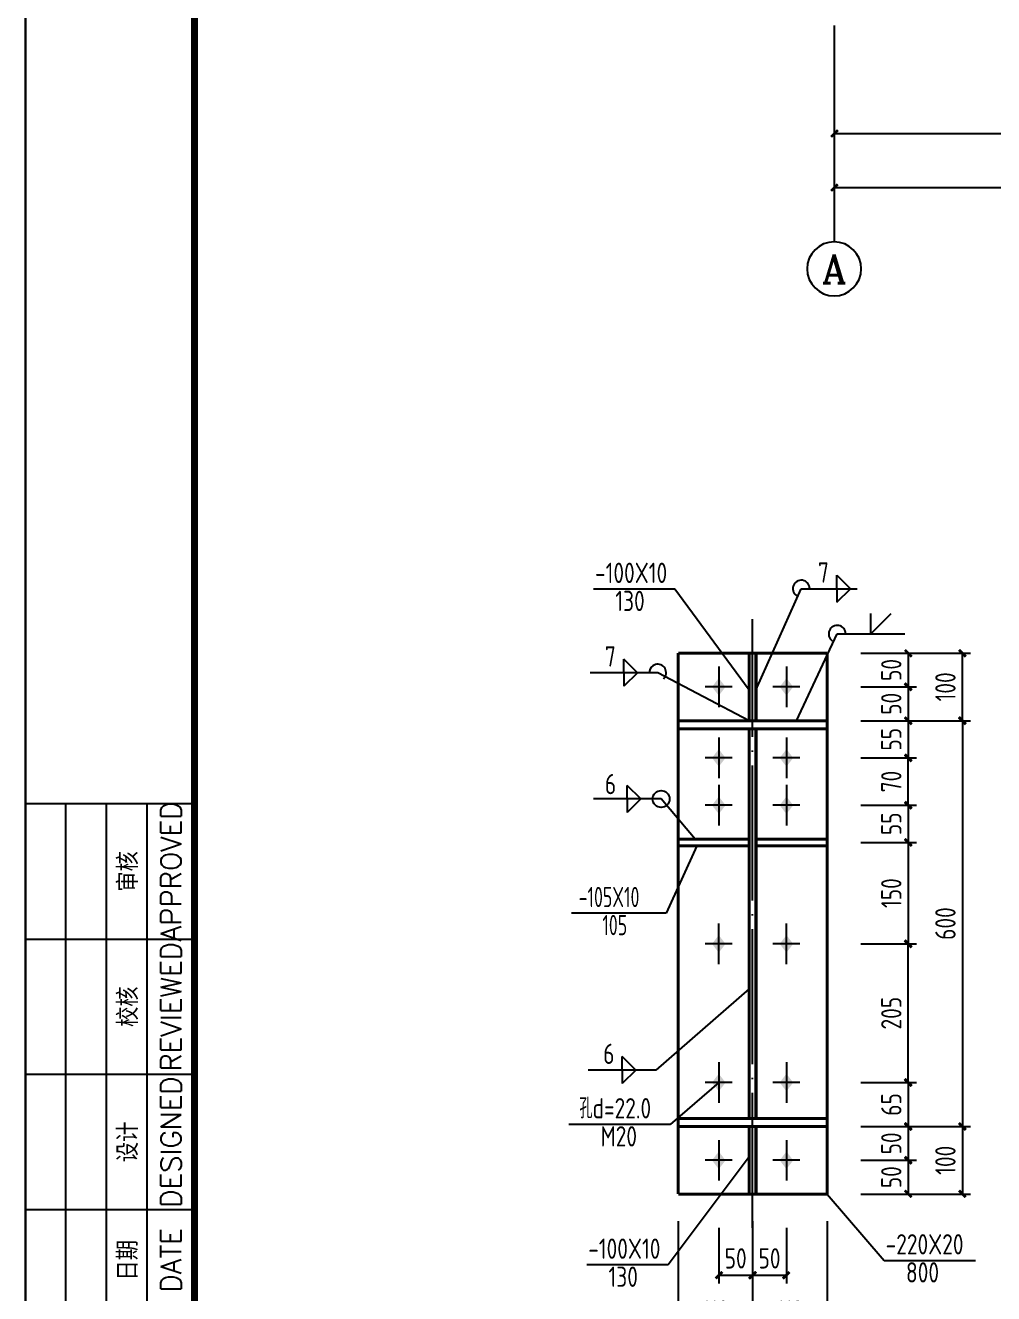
# Model space of a CAD drawing. Header units: millimetres. Extents: x 866561 to 877878, y 40199 to 44891.
# Drawn here: x 876043 to 876186.1, y 40325.7 to 40513.2 of the extents above; entities that cross this region are included whole.
import ezdxf
from ezdxf.enums import TextEntityAlignment as Align

# ---------------------------------------------------------------- set-up
doc = ezdxf.new("R2010")
doc.units = ezdxf.units.MM
doc.header["$LTSCALE"] = 1000
doc.header["$MEASUREMENT"] = 0
doc.linetypes.add('DOTE', pattern=[2.42, 2, -0.2, 0.02, -0.2])
for name, color, linetype in [('10', 7, 'Continuous'), ('1000', 2, 'Continuous'), ('20', 2, 'Continuous'), ('AXIS', 3, 'Continuous'), ('AXIS_TEXT', 7, 'Continuous'), ('DIM', 7, 'Continuous'), ('DOTE', 1, 'DOTE'), ('尺寸标注', 7, 'Continuous'), ('焊缝标注', 3, 'Continuous'), ('螺栓孔标注', 253, 'Continuous'), ('钢板标注', 253, 'Continuous')]:
    doc.layers.add(name, color=color, linetype=linetype)
doc.styles.add('_TCH_AXIS', font='COMPLEX', dxfattribs={"bigfont": 'GBCBIG'})
doc.styles.add('COMPLEX', font='COMPLEX')
doc.styles.add('ECEC_TK', font='txt_l.shx', dxfattribs={"bigfont": 'hztxt_l.shx'})
doc.styles.add('GBHZ', font='gbenor.shx', dxfattribs={"width": 0.9, "bigfont": 'gbcbig.shx'})
doc.dimstyles.new('Y10', dxfattribs={"dimscale": 0, "dimtxt": 3, "dimasz": 0.01, "dimexe": 1.2, "dimexo": 1, "dimgap": 1, "dimtad": 1, "dimdec": 0, "dimlfac": 10, "dimzin": 0, "dimdsep": 46, "dimtxsty": 'GBHZ', "dimblk1": 'DX', "dimblk2": 'DX', "dimsah": 1, "dimcen": 0.09, "dimdle": 1, "dimadec": 0, "dimazin": 0, "dimtfac": 1, "dimtdec": 0, "dimtix": 1, "dimtmove": 2, "dimatfit": 3, "dimldrblk": 'DX', "dimfxl": 0, "dimtolj": 1, "dimtzin": 0, "dimarcsym": 0})
doc.dimstyles.new('Y50', dxfattribs={"dimscale": 0, "dimtxt": 3, "dimasz": 0.01, "dimexe": 1.2, "dimexo": 1, "dimgap": 1, "dimtad": 1, "dimdec": 0, "dimlfac": 50, "dimzin": 0, "dimdsep": 46, "dimtxsty": 'GBHZ', "dimblk1": 'DX', "dimblk2": 'DX', "dimsah": 1, "dimcen": 0.09, "dimdle": 1, "dimadec": 0, "dimazin": 0, "dimtfac": 1, "dimtdec": 0, "dimtix": 1, "dimtmove": 2, "dimatfit": 3, "dimldrblk": 'DX', "dimfxl": 0, "dimtolj": 1, "dimtzin": 0, "dimarcsym": 0})

# ---------------------------------------------------------------- blocks, each defined once
blk = doc.blocks.new('_AXISO')
blk.add_circle((0, 0), 0.5)
at = {"layer": 'AXIS_TEXT', "style": 'COMPLEX', "width": 1.041667}
blk.add_attdef('A', text='', height=0.56, dxfattribs=at).set_placement((-0.25, -0.28), (0.25, -0.28), align=Align.FIT)
blk = doc.blocks.new('DX')
at = {"color": 0, "linetype": 'ByBlock', "const_width": 40}
blk.add_lwpolyline([(-54, -51), (46, 49)], dxfattribs=at)
blk = doc.blocks.new('*D661')
at = {"layer": 'Defpoints', "color": 0, "transparency": 16777216}
for p in [(876162.53, 40513.23), (876362.53, 40513.23), (876362.53, 40497.23)]:
    blk.add_point(p, dxfattribs=at)
at = {"layer": 'dim', "color": 0, "lineweight": -2, "transparency": 16777216}
for p, q in [((876162.53, 40512.23), (876162.53, 40496.03)), ((876362.53, 40512.23), (876362.53, 40496.03)), ((876162.54, 40497.23), (876362.52, 40497.23))]:
    blk.add_line(p, q, dxfattribs=at)
at = {"layer": 'dim', "color": 0, "lineweight": -2, "transparency": 16777216, "xscale": 0.01, "yscale": 0.01, "zscale": 0.01, "rotation": 180}
blk.add_blockref('DX', (876162.53, 40497.23), dxfattribs=at)
at = {"layer": 'dim', "color": 0, "lineweight": -2, "transparency": 16777216, "xscale": 0.01, "yscale": 0.01, "zscale": 0.01}
blk.add_blockref('DX', (876362.53, 40497.23), dxfattribs=at)
at = {"layer": 'dim', "color": 0, "transparency": 16777216, "insert": (876262.53, 40499.73), "char_height": 3, "attachment_point": 5, "style": 'GBHZ'}
blk.add_mtext('\\A1;10000', dxfattribs=at)
blk = doc.blocks.new('*D663')
at = {"layer": 'Defpoints', "color": 0, "transparency": 16777216}
for p in [(876162.53, 40513.23), (876562.53, 40513.23), (876162.53, 40489.23)]:
    blk.add_point(p, dxfattribs=at)
at = {"layer": 'dim', "color": 0, "lineweight": -2, "transparency": 16777216}
for p, q in [((876162.53, 40512.23), (876162.53, 40488.03)), ((876562.53, 40512.23), (876562.53, 40488.03)), ((876562.52, 40489.23), (876162.54, 40489.23))]:
    blk.add_line(p, q, dxfattribs=at)
at = {"layer": 'dim', "color": 0, "lineweight": -2, "transparency": 16777216, "xscale": 0.01, "yscale": 0.01, "zscale": 0.01, "rotation": 180}
blk.add_blockref('DX', (876162.53, 40489.23), dxfattribs=at)
at = {"layer": 'dim', "color": 0, "lineweight": -2, "transparency": 16777216, "xscale": 0.01, "yscale": 0.01, "zscale": 0.01}
blk.add_blockref('DX', (876562.53, 40489.23), dxfattribs=at)
at = {"layer": 'dim', "color": 0, "transparency": 16777216, "insert": (876362.53, 40491.73), "char_height": 3, "attachment_point": 5, "style": 'GBHZ'}
blk.add_mtext('\\A1;20000', dxfattribs=at)
blk = doc.blocks.new('*D755')
at = {"layer": 'Defpoints', "color": 0, "linetype": 'ByBlock', "transparency": 16777216}
for p in [(876165.78, 40420.42, -3), (876165.47, 40415.42, -3), (876173.47, 40415.42)]:
    blk.add_point(p, dxfattribs=at)
at = {"layer": 'DIM', "color": 0, "linetype": 'ByBlock', "lineweight": -2, "transparency": 16777216}
for p, q in [((876166.78, 40420.42), (876174.67, 40420.42)), ((876173.47, 40420.41), (876173.47, 40415.43)), ((876166.47, 40415.42), (876174.67, 40415.42))]:
    blk.add_line(p, q, dxfattribs=at)
at = {"layer": 'DIM', "color": 0, "linetype": 'ByBlock', "lineweight": -2, "transparency": 16777216, "xscale": 0.01, "yscale": 0.01, "zscale": 0.01}
for p, rotation in [((876173.47, 40420.42), 90), ((876173.47, 40415.42), 270)]:
    blk.add_blockref('DX', p, dxfattribs=dict(at, rotation=rotation))
at = {"layer": 'DIM', "color": 0, "linetype": 'ByBlock', "transparency": 16777216, "insert": (876170.97, 40417.92), "char_height": 3, "attachment_point": 5, "rotation": 90, "style": 'GBHZ'}
blk.add_mtext('\\A1;50', dxfattribs=at)
blk = doc.blocks.new('*D756')
at = {"layer": 'Defpoints', "color": 0, "linetype": 'ByBlock', "transparency": 16777216}
for p in [(876165.47, 40415.42, -3), (876165.47, 40410.42, -3), (876173.47, 40410.42)]:
    blk.add_point(p, dxfattribs=at)
at = {"layer": 'DIM', "color": 0, "linetype": 'ByBlock', "lineweight": -2, "transparency": 16777216}
for p, q in [((876166.47, 40415.42), (876174.67, 40415.42)), ((876173.47, 40415.41), (876173.47, 40410.43)), ((876166.47, 40410.42), (876174.67, 40410.42))]:
    blk.add_line(p, q, dxfattribs=at)
at = {"layer": 'DIM', "color": 0, "linetype": 'ByBlock', "lineweight": -2, "transparency": 16777216, "xscale": 0.01, "yscale": 0.01, "zscale": 0.01}
for p, rotation in [((876173.47, 40415.42), 90), ((876173.47, 40410.42), 270)]:
    blk.add_blockref('DX', p, dxfattribs=dict(at, rotation=rotation))
at = {"layer": 'DIM', "color": 0, "linetype": 'ByBlock', "transparency": 16777216, "insert": (876170.97, 40412.92), "char_height": 3, "attachment_point": 5, "rotation": 90, "style": 'GBHZ'}
blk.add_mtext('\\A1;50', dxfattribs=at)
blk = doc.blocks.new('*D757')
at = {"layer": 'Defpoints', "color": 0, "linetype": 'ByBlock', "transparency": 16777216}
for p in [(876165.47, 40410.42, -3), (876165.47, 40404.92), (876173.47, 40404.92)]:
    blk.add_point(p, dxfattribs=at)
at = {"layer": 'DIM', "color": 0, "linetype": 'ByBlock', "lineweight": -2, "transparency": 16777216}
for p, q in [((876166.47, 40410.42), (876174.67, 40410.42)), ((876173.47, 40410.41), (876173.47, 40404.93)), ((876166.47, 40404.92), (876174.67, 40404.92))]:
    blk.add_line(p, q, dxfattribs=at)
at = {"layer": 'DIM', "color": 0, "linetype": 'ByBlock', "lineweight": -2, "transparency": 16777216, "xscale": 0.01, "yscale": 0.01, "zscale": 0.01}
for p, rotation in [((876173.47, 40410.42), 90), ((876173.47, 40404.92), 270)]:
    blk.add_blockref('DX', p, dxfattribs=dict(at, rotation=rotation))
at = {"layer": 'DIM', "color": 0, "linetype": 'ByBlock', "transparency": 16777216, "insert": (876170.97, 40407.67), "char_height": 3, "attachment_point": 5, "rotation": 90, "style": 'GBHZ'}
blk.add_mtext('\\A1;55', dxfattribs=at)
blk = doc.blocks.new('*D758')
at = {"layer": 'Defpoints', "color": 0, "linetype": 'ByBlock', "transparency": 16777216}
for p in [(876165.47, 40356.92, -3), (876165.47, 40350.42, -3), (876173.47, 40350.42)]:
    blk.add_point(p, dxfattribs=at)
at = {"layer": 'DIM', "color": 0, "linetype": 'ByBlock', "lineweight": -2, "transparency": 16777216}
for p, q in [((876166.47, 40356.92), (876174.67, 40356.92)), ((876173.47, 40356.91), (876173.47, 40350.43)), ((876166.47, 40350.42), (876174.67, 40350.42))]:
    blk.add_line(p, q, dxfattribs=at)
at = {"layer": 'DIM', "color": 0, "linetype": 'ByBlock', "lineweight": -2, "transparency": 16777216, "xscale": 0.01, "yscale": 0.01, "zscale": 0.01}
for p, rotation in [((876173.47, 40356.92), 90), ((876173.47, 40350.42), 270)]:
    blk.add_blockref('DX', p, dxfattribs=dict(at, rotation=rotation))
at = {"layer": 'DIM', "color": 0, "linetype": 'ByBlock', "transparency": 16777216, "insert": (876170.97, 40353.67), "char_height": 3, "attachment_point": 5, "rotation": 90, "style": 'GBHZ'}
blk.add_mtext('\\A1;65', dxfattribs=at)
blk = doc.blocks.new('*D759')
at = {"layer": 'Defpoints', "color": 0, "linetype": 'ByBlock', "transparency": 16777216}
for p in [(876165.47, 40350.42, -3), (876165.47, 40345.42, -3), (876173.47, 40345.42)]:
    blk.add_point(p, dxfattribs=at)
at = {"layer": 'DIM', "color": 0, "linetype": 'ByBlock', "lineweight": -2, "transparency": 16777216}
for p, q in [((876166.47, 40350.42), (876174.67, 40350.42)), ((876173.47, 40350.41), (876173.47, 40345.43)), ((876166.47, 40345.42), (876174.67, 40345.42))]:
    blk.add_line(p, q, dxfattribs=at)
at = {"layer": 'DIM', "color": 0, "linetype": 'ByBlock', "lineweight": -2, "transparency": 16777216, "xscale": 0.01, "yscale": 0.01, "zscale": 0.01}
for p, rotation in [((876173.47, 40350.42), 90), ((876173.47, 40345.42), 270)]:
    blk.add_blockref('DX', p, dxfattribs=dict(at, rotation=rotation))
at = {"layer": 'DIM', "color": 0, "linetype": 'ByBlock', "transparency": 16777216, "insert": (876170.97, 40347.92), "char_height": 3, "attachment_point": 5, "rotation": 90, "style": 'GBHZ'}
blk.add_mtext('\\A1;50', dxfattribs=at)
blk = doc.blocks.new('*D760')
at = {"layer": 'Defpoints', "color": 0, "linetype": 'ByBlock', "transparency": 16777216}
for p in [(876165.47, 40345.42, -3), (876165.47, 40340.42, -3), (876173.47, 40340.42)]:
    blk.add_point(p, dxfattribs=at)
at = {"layer": 'DIM', "color": 0, "linetype": 'ByBlock', "lineweight": -2, "transparency": 16777216}
for p, q in [((876166.47, 40345.42), (876174.67, 40345.42)), ((876173.47, 40345.41), (876173.47, 40340.43)), ((876166.47, 40340.42), (876174.67, 40340.42))]:
    blk.add_line(p, q, dxfattribs=at)
at = {"layer": 'DIM', "color": 0, "linetype": 'ByBlock', "lineweight": -2, "transparency": 16777216, "xscale": 0.01, "yscale": 0.01, "zscale": 0.01}
for p, rotation in [((876173.47, 40345.42), 90), ((876173.47, 40340.42), 270)]:
    blk.add_blockref('DX', p, dxfattribs=dict(at, rotation=rotation))
at = {"layer": 'DIM', "color": 0, "linetype": 'ByBlock', "transparency": 16777216, "insert": (876170.97, 40342.92), "char_height": 3, "attachment_point": 5, "rotation": 90, "style": 'GBHZ'}
blk.add_mtext('\\A1;50', dxfattribs=at)
blk = doc.blocks.new('*D761')
at = {"layer": 'Defpoints', "color": 0, "linetype": 'ByBlock', "transparency": 16777216}
for p in [(876145.47, 40336.42, -3), (876150.47, 40336.42, -3), (876150.47, 40328.42)]:
    blk.add_point(p, dxfattribs=at)
at = {"layer": 'DIM', "color": 0, "linetype": 'ByBlock', "lineweight": -2, "transparency": 16777216}
for p, q in [((876145.47, 40335.42), (876145.47, 40327.22)), ((876150.47, 40335.42), (876150.47, 40327.22)), ((876145.48, 40328.42), (876150.46, 40328.42))]:
    blk.add_line(p, q, dxfattribs=at)
at = {"layer": 'DIM', "color": 0, "linetype": 'ByBlock', "lineweight": -2, "transparency": 16777216, "xscale": 0.01, "yscale": 0.01, "zscale": 0.01, "rotation": 180}
blk.add_blockref('DX', (876145.47, 40328.42), dxfattribs=at)
at = {"layer": 'DIM', "color": 0, "linetype": 'ByBlock', "lineweight": -2, "transparency": 16777216, "xscale": 0.01, "yscale": 0.01, "zscale": 0.01}
blk.add_blockref('DX', (876150.47, 40328.42), dxfattribs=at)
at = {"layer": 'DIM', "color": 0, "linetype": 'ByBlock', "transparency": 16777216, "insert": (876147.97, 40330.92), "char_height": 3, "attachment_point": 5, "style": 'GBHZ'}
blk.add_mtext('\\A1;50', dxfattribs=at)
blk = doc.blocks.new('*D762')
at = {"layer": 'Defpoints', "color": 0, "linetype": 'ByBlock', "transparency": 16777216}
for p in [(876150.47, 40336.42, -3), (876155.47, 40336.42, -3), (876155.47, 40328.42)]:
    blk.add_point(p, dxfattribs=at)
at = {"layer": 'DIM', "color": 0, "linetype": 'ByBlock', "lineweight": -2, "transparency": 16777216}
for p, q in [((876150.47, 40335.42), (876150.47, 40327.22)), ((876155.47, 40335.42), (876155.47, 40327.22)), ((876150.48, 40328.42), (876155.46, 40328.42))]:
    blk.add_line(p, q, dxfattribs=at)
at = {"layer": 'DIM', "color": 0, "linetype": 'ByBlock', "lineweight": -2, "transparency": 16777216, "xscale": 0.01, "yscale": 0.01, "zscale": 0.01, "rotation": 180}
blk.add_blockref('DX', (876150.47, 40328.42), dxfattribs=at)
at = {"layer": 'DIM', "color": 0, "linetype": 'ByBlock', "lineweight": -2, "transparency": 16777216, "xscale": 0.01, "yscale": 0.01, "zscale": 0.01}
blk.add_blockref('DX', (876155.47, 40328.42), dxfattribs=at)
at = {"layer": 'DIM', "color": 0, "linetype": 'ByBlock', "transparency": 16777216, "insert": (876152.97, 40330.92), "char_height": 3, "attachment_point": 5, "style": 'GBHZ'}
blk.add_mtext('\\A1;50', dxfattribs=at)
blk = doc.blocks.new('*D763')
at = {"layer": 'Defpoints', "color": 0, "linetype": 'ByBlock', "transparency": 16777216}
for p in [(876139.47, 40337.42, -3), (876150.47, 40337.42, -3), (876150.47, 40320.69)]:
    blk.add_point(p, dxfattribs=at)
at = {"layer": 'DIM', "color": 0, "linetype": 'ByBlock', "lineweight": -2, "transparency": 16777216}
for p, q in [((876139.47, 40336.42), (876139.47, 40319.49)), ((876150.47, 40336.42), (876150.47, 40319.49)), ((876139.48, 40320.69), (876150.46, 40320.69))]:
    blk.add_line(p, q, dxfattribs=at)
at = {"layer": 'DIM', "color": 0, "linetype": 'ByBlock', "lineweight": -2, "transparency": 16777216, "xscale": 0.01, "yscale": 0.01, "zscale": 0.01, "rotation": 180}
blk.add_blockref('DX', (876139.47, 40320.69), dxfattribs=at)
at = {"layer": 'DIM', "color": 0, "linetype": 'ByBlock', "lineweight": -2, "transparency": 16777216, "xscale": 0.01, "yscale": 0.01, "zscale": 0.01}
blk.add_blockref('DX', (876150.47, 40320.69), dxfattribs=at)
at = {"layer": 'DIM', "color": 0, "linetype": 'ByBlock', "transparency": 16777216, "insert": (876144.97, 40323.19), "char_height": 3, "attachment_point": 5, "style": 'GBHZ'}
blk.add_mtext('\\A1;110', dxfattribs=at)
blk = doc.blocks.new('*D764')
at = {"layer": 'Defpoints', "color": 0, "linetype": 'ByBlock', "transparency": 16777216}
for p in [(876150.47, 40337.42, -3), (876161.47, 40337.42, -3), (876161.47, 40320.69)]:
    blk.add_point(p, dxfattribs=at)
at = {"layer": 'DIM', "color": 0, "linetype": 'ByBlock', "lineweight": -2, "transparency": 16777216}
for p, q in [((876150.47, 40336.42), (876150.47, 40319.49)), ((876161.47, 40336.42), (876161.47, 40319.49)), ((876150.48, 40320.69), (876161.46, 40320.69))]:
    blk.add_line(p, q, dxfattribs=at)
at = {"layer": 'DIM', "color": 0, "linetype": 'ByBlock', "lineweight": -2, "transparency": 16777216, "xscale": 0.01, "yscale": 0.01, "zscale": 0.01, "rotation": 180}
blk.add_blockref('DX', (876150.47, 40320.69), dxfattribs=at)
at = {"layer": 'DIM', "color": 0, "linetype": 'ByBlock', "lineweight": -2, "transparency": 16777216, "xscale": 0.01, "yscale": 0.01, "zscale": 0.01}
blk.add_blockref('DX', (876161.47, 40320.69), dxfattribs=at)
at = {"layer": 'DIM', "color": 0, "linetype": 'ByBlock', "transparency": 16777216, "insert": (876155.97, 40323.19), "char_height": 3, "attachment_point": 5, "style": 'GBHZ'}
blk.add_mtext('\\A1;110', dxfattribs=at)
blk = doc.blocks.new('*D765')
at = {"layer": 'Defpoints', "color": 0, "linetype": 'ByBlock', "transparency": 16777216}
for p in [(876173.47, 40410.42, -3), (876165.47, 40350.42, -3), (876181.47, 40350.42)]:
    blk.add_point(p, dxfattribs=at)
at = {"layer": 'DIM', "color": 0, "linetype": 'ByBlock', "lineweight": -2, "transparency": 16777216}
for p, q in [((876174.47, 40410.42), (876182.67, 40410.42)), ((876181.47, 40410.41), (876181.47, 40350.43)), ((876166.47, 40350.42), (876182.67, 40350.42))]:
    blk.add_line(p, q, dxfattribs=at)
at = {"layer": 'DIM', "color": 0, "linetype": 'ByBlock', "lineweight": -2, "transparency": 16777216, "xscale": 0.01, "yscale": 0.01, "zscale": 0.01}
for p, rotation in [((876181.47, 40410.42), 90), ((876181.47, 40350.42), 270)]:
    blk.add_blockref('DX', p, dxfattribs=dict(at, rotation=rotation))
at = {"layer": 'DIM', "color": 0, "linetype": 'ByBlock', "transparency": 16777216, "insert": (876178.97, 40380.42), "char_height": 3, "attachment_point": 5, "rotation": 90, "style": 'GBHZ'}
blk.add_mtext('\\A1;600', dxfattribs=at)
blk = doc.blocks.new('*D766')
at = {"layer": 'Defpoints', "color": 0, "linetype": 'ByBlock', "transparency": 16777216}
for p in [(876166.47, 40350.42), (876167.47, 40340.42), (876181.47, 40340.42)]:
    blk.add_point(p, dxfattribs=at)
at = {"layer": 'DIM', "color": 0, "linetype": 'ByBlock', "lineweight": -2, "transparency": 16777216}
for p, q in [((876167.47, 40350.42), (876182.67, 40350.42)), ((876181.47, 40350.41), (876181.47, 40340.43)), ((876168.47, 40340.42), (876182.67, 40340.42))]:
    blk.add_line(p, q, dxfattribs=at)
at = {"layer": 'DIM', "color": 0, "linetype": 'ByBlock', "lineweight": -2, "transparency": 16777216, "xscale": 0.01, "yscale": 0.01, "zscale": 0.01}
for p, rotation in [((876181.47, 40350.42), 90), ((876181.47, 40340.42), 270)]:
    blk.add_blockref('DX', p, dxfattribs=dict(at, rotation=rotation))
at = {"layer": 'DIM', "color": 0, "linetype": 'ByBlock', "transparency": 16777216, "insert": (876178.97, 40345.42), "char_height": 3, "attachment_point": 5, "rotation": 90, "style": 'GBHZ'}
blk.add_mtext('\\A1;100', dxfattribs=at)
blk = doc.blocks.new('*D767')
at = {"layer": 'Defpoints', "color": 0, "linetype": 'ByBlock', "transparency": 16777216}
for p in [(876165.47, 40420.42, -3), (876181.47, 40420.42), (876166.47, 40410.42)]:
    blk.add_point(p, dxfattribs=at)
at = {"layer": 'DIM', "color": 0, "linetype": 'ByBlock', "lineweight": -2, "transparency": 16777216}
for p, q in [((876166.47, 40420.42), (876182.67, 40420.42)), ((876181.47, 40410.43), (876181.47, 40420.41)), ((876167.47, 40410.42), (876182.67, 40410.42))]:
    blk.add_line(p, q, dxfattribs=at)
at = {"layer": 'DIM', "color": 0, "linetype": 'ByBlock', "lineweight": -2, "transparency": 16777216, "xscale": 0.01, "yscale": 0.01, "zscale": 0.01}
for p, rotation in [((876181.47, 40420.42), 90), ((876181.47, 40410.42), 270)]:
    blk.add_blockref('DX', p, dxfattribs=dict(at, rotation=rotation))
at = {"layer": 'DIM', "color": 0, "linetype": 'ByBlock', "transparency": 16777216, "insert": (876178.97, 40415.42), "char_height": 3, "attachment_point": 5, "rotation": 90, "style": 'GBHZ'}
blk.add_mtext('\\A1;100', dxfattribs=at)
blk = doc.blocks.new('*D768')
at = {"layer": 'Defpoints', "color": 0, "linetype": 'ByBlock', "transparency": 16777216}
for p in [(876165.47, 40377.42), (876173.47, 40377.42), (876165.47, 40356.92)]:
    blk.add_point(p, dxfattribs=at)
at = {"layer": 'DIM', "color": 0, "linetype": 'ByBlock', "lineweight": -2, "transparency": 16777216}
for p, q in [((876166.47, 40377.42), (876174.67, 40377.42)), ((876173.47, 40356.93), (876173.47, 40377.41)), ((876166.47, 40356.92), (876174.67, 40356.92))]:
    blk.add_line(p, q, dxfattribs=at)
at = {"layer": 'DIM', "color": 0, "linetype": 'ByBlock', "lineweight": -2, "transparency": 16777216, "xscale": 0.01, "yscale": 0.01, "zscale": 0.01}
for p, rotation in [((876173.47, 40377.42), 90), ((876173.47, 40356.92), 270)]:
    blk.add_blockref('DX', p, dxfattribs=dict(at, rotation=rotation))
at = {"layer": 'DIM', "color": 0, "linetype": 'ByBlock', "transparency": 16777216, "insert": (876170.97, 40367.17), "char_height": 3, "attachment_point": 5, "rotation": 90, "style": 'GBHZ'}
blk.add_mtext('\\A1;205', dxfattribs=at)
blk = doc.blocks.new('*D769')
at = {"layer": 'Defpoints', "color": 0, "linetype": 'ByBlock', "transparency": 16777216}
for p in [(876165.47, 40404.92), (876173.47, 40404.92), (876165.47, 40397.92, -3)]:
    blk.add_point(p, dxfattribs=at)
at = {"layer": 'DIM', "color": 0, "linetype": 'ByBlock', "lineweight": -2, "transparency": 16777216}
for p, q in [((876166.47, 40404.92), (876174.67, 40404.92)), ((876173.47, 40397.93), (876173.47, 40404.91)), ((876166.47, 40397.92), (876174.67, 40397.92))]:
    blk.add_line(p, q, dxfattribs=at)
at = {"layer": 'DIM', "color": 0, "linetype": 'ByBlock', "lineweight": -2, "transparency": 16777216, "xscale": 0.01, "yscale": 0.01, "zscale": 0.01}
for p, rotation in [((876173.47, 40404.92), 90), ((876173.47, 40397.92), 270)]:
    blk.add_blockref('DX', p, dxfattribs=dict(at, rotation=rotation))
at = {"layer": 'DIM', "color": 0, "linetype": 'ByBlock', "transparency": 16777216, "insert": (876170.97, 40401.42), "char_height": 3, "attachment_point": 5, "rotation": 90, "style": 'GBHZ'}
blk.add_mtext('\\A1;70', dxfattribs=at)
blk = doc.blocks.new('*D770')
at = {"layer": 'Defpoints', "color": 0, "linetype": 'ByBlock', "transparency": 16777216}
for p in [(876165.47, 40397.92, -3), (876165.47, 40392.42), (876173.47, 40392.42)]:
    blk.add_point(p, dxfattribs=at)
at = {"layer": 'DIM', "color": 0, "linetype": 'ByBlock', "lineweight": -2, "transparency": 16777216}
for p, q in [((876166.47, 40397.92), (876174.67, 40397.92)), ((876173.47, 40397.91), (876173.47, 40392.43)), ((876166.47, 40392.42), (876174.67, 40392.42))]:
    blk.add_line(p, q, dxfattribs=at)
at = {"layer": 'DIM', "color": 0, "linetype": 'ByBlock', "lineweight": -2, "transparency": 16777216, "xscale": 0.01, "yscale": 0.01, "zscale": 0.01}
for p, rotation in [((876173.47, 40397.92), 90), ((876173.47, 40392.42), 270)]:
    blk.add_blockref('DX', p, dxfattribs=dict(at, rotation=rotation))
at = {"layer": 'DIM', "color": 0, "linetype": 'ByBlock', "transparency": 16777216, "insert": (876170.97, 40395.17), "char_height": 3, "attachment_point": 5, "rotation": 90, "style": 'GBHZ'}
blk.add_mtext('\\A1;55', dxfattribs=at)
blk = doc.blocks.new('*D771')
at = {"layer": 'Defpoints', "color": 0, "linetype": 'ByBlock', "transparency": 16777216}
for p in [(876165.47, 40392.42, -3), (876165.47, 40377.42), (876173.47, 40377.42)]:
    blk.add_point(p, dxfattribs=at)
at = {"layer": 'DIM', "color": 0, "linetype": 'ByBlock', "lineweight": -2, "transparency": 16777216}
for p, q in [((876166.47, 40392.42), (876174.67, 40392.42)), ((876173.47, 40392.41), (876173.47, 40377.43)), ((876166.47, 40377.42), (876174.67, 40377.42))]:
    blk.add_line(p, q, dxfattribs=at)
at = {"layer": 'DIM', "color": 0, "linetype": 'ByBlock', "lineweight": -2, "transparency": 16777216, "xscale": 0.01, "yscale": 0.01, "zscale": 0.01}
for p, rotation in [((876173.47, 40392.42), 90), ((876173.47, 40377.42), 270)]:
    blk.add_blockref('DX', p, dxfattribs=dict(at, rotation=rotation))
at = {"layer": 'DIM', "color": 0, "linetype": 'ByBlock', "transparency": 16777216, "insert": (876170.97, 40384.92), "char_height": 3, "attachment_point": 5, "rotation": 90, "style": 'GBHZ'}
blk.add_mtext('\\A1;150', dxfattribs=at)

msp = doc.modelspace()

# ---------------------------------------------------------------- linework, layer by layer
for p, q in [((876043.003, 40208.139), (876043.003, 40802.139)), ((876043.003, 40802.139), (876043.003, 40208.139)), ((876049.003, 40218.139), (876049.003, 40398.139)), ((876055.003, 40218.139), (876055.003, 40398.139)), ((876061.003, 40218.139), (876061.003, 40398.139)), ((876043.003, 40378.139), (876068.003, 40378.139)), ((876043.003, 40358.139), (876068.003, 40358.139)), ((876043.003, 40338.139), (876068.003, 40338.139))]:
    msp.add_line(p, q)
at = {"color": 0, "const_width": 1}
msp.add_lwpolyline([(876874.003, 40218.139), (876068.003, 40218.139), (876068.003, 40792.139), (876874.003, 40792.139)], close=True, dxfattribs=at)
msp.add_lwpolyline([(876043.003, 40398.139), (876043.003, 40218.139), (876068.003, 40218.139), (876068.003, 40398.139)], close=True)
at = {"layer": '10', "color": 253}
for p, q in [((876145.474, 40418.417, -3), (876145.474, 40412.417, -3)), ((876155.474, 40418.417, -3), (876155.474, 40412.417, -3)), ((876147.474, 40415.417, -3), (876143.474, 40415.417, -3)), ((876157.474, 40415.417, -3), (876153.474, 40415.417, -3)), ((876145.474, 40407.917, -3), (876145.474, 40401.917, -3)), ((876155.474, 40407.917, -3), (876155.474, 40401.917, -3)), ((876147.474, 40404.917, -3), (876143.474, 40404.917, -3)), ((876157.474, 40404.917, -3), (876153.474, 40404.917, -3)), ((876145.474, 40400.917, -6), (876145.474, 40394.917, -6)), ((876155.474, 40400.917, -6), (876155.474, 40394.917, -6)), ((876147.474, 40397.917, -6), (876143.474, 40397.917, -6)), ((876157.474, 40397.917, -6), (876153.474, 40397.917, -6)), ((876145.474, 40374.417, -3), (876145.474, 40380.417, -3)), ((876155.474, 40374.417, -3), (876155.474, 40380.417, -3)), ((876147.474, 40377.417, -3), (876143.474, 40377.417, -3)), ((876157.474, 40377.417, -3), (876153.474, 40377.417, -3)), ((876145.474, 40359.916, -3), (876145.474, 40353.916, -3)), ((876155.474, 40359.916, -3), (876155.474, 40353.916, -3)), ((876147.474, 40356.916, -3), (876143.474, 40356.916, -3)), ((876157.474, 40356.916, -3), (876153.474, 40356.916, -3)), ((876145.474, 40348.416, -3), (876145.474, 40342.416, -3)), ((876155.474, 40348.416, -3), (876155.474, 40342.416, -3)), ((876147.474, 40345.416, -3), (876143.474, 40345.416, -3)), ((876157.474, 40345.416, -3), (876153.474, 40345.416, -3))]:
    msp.add_line(p, q, dxfattribs=at)
at = {"layer": '10'}
for points in [[(876145.474, 40416.717, -3), (876144.474, 40415.417, -3), (876146.474, 40415.417, -3), (876145.474, 40414.117, -3)], [(876155.474, 40416.717, -3), (876154.474, 40415.417, -3), (876156.474, 40415.417, -3), (876155.474, 40414.117, -3)], [(876145.474, 40406.217, -3), (876144.474, 40404.917, -3), (876146.474, 40404.917, -3), (876145.474, 40403.617, -3)], [(876155.474, 40406.217, -3), (876154.474, 40404.917, -3), (876156.474, 40404.917, -3), (876155.474, 40403.617, -3)], [(876145.474, 40399.217, -6), (876144.474, 40397.917, -6), (876146.474, 40397.917, -6), (876145.474, 40396.617, -6)], [(876155.474, 40399.217, -6), (876154.474, 40397.917, -6), (876156.474, 40397.917, -6), (876155.474, 40396.617, -6)], [(876145.474, 40376.117, -3), (876144.474, 40377.417, -3), (876146.474, 40377.417, -3), (876145.474, 40378.717, -3)], [(876155.474, 40376.117, -3), (876154.474, 40377.417, -3), (876156.474, 40377.417, -3), (876155.474, 40378.717, -3)], [(876145.474, 40358.216, -3), (876144.474, 40356.916, -3), (876146.474, 40356.916, -3), (876145.474, 40355.616, -3)], [(876155.474, 40358.216, -3), (876154.474, 40356.916, -3), (876156.474, 40356.916, -3), (876155.474, 40355.616, -3)], [(876145.474, 40346.716, -3), (876144.474, 40345.416, -3), (876146.474, 40345.416, -3), (876145.474, 40344.116, -3)], [(876155.474, 40346.716, -3), (876154.474, 40345.416, -3), (876156.474, 40345.416, -3), (876155.474, 40344.116, -3)]]:
    msp.add_solid(points, dxfattribs=at)
at = {"layer": '1000', "const_width": 0.45, "elevation": -3}
for points in [[(876161.474, 40420.416), (876139.474, 40420.416)], [(876139.474, 40420.416), (876139.474, 40340.416)], [(876149.974, 40420.416), (876149.974, 40410.417)], [(876150.974, 40410.417), (876150.974, 40420.416)], [(876161.474, 40340.416), (876161.474, 40420.416)], [(876149.974, 40340.417), (876149.974, 40350.416)], [(876150.974, 40350.416), (876150.974, 40340.417)], [(876139.474, 40340.416), (876161.474, 40340.416)]]:
    msp.add_lwpolyline(points, dxfattribs=at)
at = {"layer": '1000', "const_width": 0.45}
for points in [[(876149.974, 40392.917), (876139.474, 40392.917)], [(876150.974, 40392.917), (876161.474, 40392.917)], [(876139.474, 40391.917), (876149.974, 40391.917)], [(876161.474, 40391.917), (876150.974, 40391.917)]]:
    msp.add_lwpolyline(points, dxfattribs=at)
at = {"layer": '20', "const_width": 0.3, "elevation": -3}
for points in [[(876139.474, 40406.916), (876139.474, 40405.916)], [(876161.474, 40406.916), (876161.474, 40405.916)]]:
    msp.add_lwpolyline(points, dxfattribs=at)
at = {"layer": '20', "const_width": 0.3}
msp.add_lwpolyline([(876139.474, 40382.916), (876139.474, 40381.916)], dxfattribs=at)
at = {"layer": 'AXIS', "color": 0}
msp.add_line((876162.525, 40513.228), (876162.525, 40481.228), dxfattribs=at)
at = {"layer": 'DOTE', "linetype": 'DOTE', "ltscale": 0.01}
msp.add_line((876150.474, 40335.416, -3), (876150.474, 40425.416, -3), dxfattribs=at)
at = {"layer": '尺寸标注', "color": 3, "const_width": 0.45, "elevation": -3}
for points in [[(876161.474, 40410.417), (876139.474, 40410.417)], [(876139.474, 40409.217), (876161.474, 40409.217)], [(876149.974, 40351.616), (876149.974, 40409.217)], [(876150.974, 40351.616), (876150.974, 40409.217)], [(876161.474, 40351.616), (876139.474, 40351.616)], [(876139.474, 40350.416), (876161.474, 40350.416)]]:
    msp.add_lwpolyline(points, dxfattribs=at)
at = {"layer": '焊缝标注'}
for p, q in [((876162.935, 40431.938, -3), (876164.935, 40429.938, -3)), ((876162.935, 40429.938, -3), (876162.935, 40431.938, -3)), ((876150.974, 40414.917, -3), (876157.668, 40429.938, -3)), ((876157.668, 40429.938, -3), (876165.935, 40429.938, -3)), ((876162.935, 40427.938, -3), (876164.935, 40429.938, -3)), ((876162.935, 40429.938, -3), (876162.935, 40427.938, -3)), ((876167.962, 40423.263, -3), (876167.962, 40426.263, -3)), ((876167.962, 40423.263, -3), (876170.962, 40426.263, -3)), ((876156.974, 40410.417, -3), (876162.962, 40423.263, -3)), ((876162.962, 40423.263, -3), (876172.962, 40423.263, -3)), ((876133.446, 40417.516, -3), (876131.446, 40419.516, -3)), ((876131.446, 40417.516, -3), (876131.446, 40419.516, -3)), ((876136.446, 40417.516, -3), (876126.446, 40417.516, -3)), ((876133.446, 40417.516, -3), (876131.446, 40415.516, -3)), ((876131.446, 40417.516, -3), (876131.446, 40415.516, -3)), ((876149.974, 40410.417, -3), (876136.446, 40417.516, -3)), ((876133.945, 40398.84, -3), (876131.945, 40400.84, -3)), ((876131.945, 40398.84, -3), (876131.945, 40400.84, -3)), ((876136.945, 40398.84, -3), (876126.945, 40398.84, -3)), ((876133.945, 40398.84, -3), (876131.945, 40396.84, -3)), ((876131.945, 40398.84, -3), (876131.945, 40396.84, -3)), ((876141.974, 40392.893, -3), (876136.945, 40398.84, -3)), ((876149.974, 40370.779, -3), (876136.196, 40358.765, -3)), ((876133.196, 40358.765, -3), (876131.196, 40360.765, -3)), ((876131.196, 40358.765, -3), (876131.196, 40360.765, -3)), ((876136.196, 40358.765, -3), (876126.196, 40358.765, -3)), ((876133.196, 40358.765, -3), (876131.196, 40356.765, -3)), ((876131.196, 40358.765, -3), (876131.196, 40356.765, -3))]:
    msp.add_line(p, q, dxfattribs=at)
msp.add_circle((876136.945, 40398.84, -3), 1.25, dxfattribs=at)
for centre, start, end in [((876157.668, 40429.938, -3), 0, 245.25041), ((876162.962, 40423.263, -3), 0, 235.48873), ((876136.446, 40417.516, -3), 314.93155, 180.00001)]:
    msp.add_arc(centre, 1.25, start, end, dxfattribs=at)
at = {"layer": '螺栓孔标注'}
for p, q in [((876145.474, 40356.916, -3), (876138.298, 40350.714, -3)), ((876138.298, 40350.714, -3), (876123.298, 40350.714, -3))]:
    msp.add_line(p, q, dxfattribs=at)
at = {"layer": '螺栓孔标注', "const_width": 0.1, "elevation": -3}
msp.add_lwpolyline([(876145.524, 40356.916, 1), (876145.424, 40356.916, 1), (876145.524, 40356.916, 1)], format="xyb", close=True, dxfattribs=at)
at = {"layer": '钢板标注'}
for p, q in [((876138.98, 40429.877, -3), (876126.98, 40429.877, -3)), ((876149.974, 40414.917, -3), (876138.98, 40429.877, -3)), ((876142.224, 40391.917), (876137.721, 40381.948)), ((876137.721, 40381.948), (876123.721, 40381.948)), ((876149.974, 40345.916, -3), (876137.98, 40329.955, -3)), ((876161.474, 40340.416, -3), (876169.935, 40330.601, -3)), ((876137.98, 40329.955, -3), (876125.98, 40329.955, -3)), ((876169.935, 40330.601, -3), (876183.432, 40330.601, -3))]:
    msp.add_line(p, q, dxfattribs=at)
at = {"layer": '钢板标注', "const_width": 0.1, "elevation": -3}
for points in [[(876150.024, 40414.917, 1), (876149.924, 40414.917, 1), (876150.024, 40414.917, 1)], [(876150.024, 40345.916, -1), (876149.924, 40345.916, -1), (876150.024, 40345.916, -1)], [(876161.524, 40340.416, 1), (876161.424, 40340.416, 1), (876161.524, 40340.416, 1)]]:
    msp.add_lwpolyline(points, format="xyb", close=True, dxfattribs=at)

# ---------------------------------------------------------------- block references
at = {"layer": 'AXIS', "color": 0}
ref = msp.add_blockref('_AXISO', (876162.525, 40477.228), dxfattribs=dict(at, xscale=-8, yscale=8, zscale=8))
ref.add_attrib('A', 'A', dxfattribs={"layer": 'AXIS_TEXT', "color": 0, "height": 4.252, "style": '_TCH_AXIS'}).set_placement((876160.703, 40475.102), (876164.348, 40475.102), align=Align.FIT)

# ---------------------------------------------------------------- texts
at = {"style": 'ECEC_TK'}
for s, p in [('APPROVED', (876064.503, 40388.139)), ('审核', (876058.003, 40388.139)), ('REVIEWED', (876064.503, 40368.139)), ('校核', (876058.003, 40368.139)), ('DESIGNED', (876064.503, 40348.139)), ('设计', (876058.003, 40348.139)), ('DATE', (876064.503, 40330.639)), ('日期', (876058.003, 40330.639))]:
    msp.add_text(s, height=3, rotation=90, dxfattribs=at).set_placement(p, align=Align.MIDDLE)
at = {"layer": '焊缝标注', "style": 'GBHZ'}
for s, width, p in [('7', 0.9, (876160.135, 40430.838, -3)), ('7', 0.9, (876128.646, 40418.416, -3)), ('6', 0.9, (876128.646, 40399.55, -3)), ('-105X10', 0.75, (876124.771, 40382.848)), ('105', 0.75, (876128.271, 40378.698)), ('6', 0.9, (876128.396, 40359.665, -3))]:
    msp.add_text(s, height=3, dxfattribs=dict(at, width=width)).set_placement(p)
at = {"layer": '螺栓孔标注', "style": 'GBHZ', "width": 0.9}
for s, p in [('孔d=22.0', (876124.876, 40351.614, -3)), ('M20', (876127.998, 40347.464, -3))]:
    msp.add_text(s, height=3, dxfattribs=at).set_placement(p)
at = {"layer": '钢板标注', "style": 'GBHZ', "width": 0.9}
for s, p in [('-100X10', (876127.18, 40430.777, -3)), ('130', (876130.18, 40426.627, -3)), ('-220X20', (876170.135, 40331.501, -3)), ('-100X10', (876126.18, 40330.855, -3)), ('130', (876129.18, 40326.705, -3)), ('800', (876173.135, 40327.351, -3))]:
    msp.add_text(s, height=3, dxfattribs=at).set_placement(p)

# ---------------------------------------------------------------- dimensions: what is measured, and where the dimension line sits
at = {"layer": 'dim'}
for base, p1, p2, picture, middle in [((876362.525, 40497.228), (876162.525, 40513.228), (876362.525, 40513.228), '*D661', (876262.525, 40499.728)), ((876162.525, 40489.228), (876562.525, 40513.228), (876162.525, 40513.228), '*D663', (876362.525, 40491.728))]:
    dim = msp.add_linear_dim(base=base, p1=p1, p2=p2, dimstyle='Y50', override={"dimscale": 1}, dxfattribs=at)
    dim.commit()
    dim.dimension.update_dxf_attribs({"geometry": picture, "text_midpoint": middle})
at = {"layer": 'DIM', "color": 2, "linetype": 'ByBlock'}
for base, p1, p2, angle, picture, middle in [((876181.474, 40420.417), (876166.474, 40410.417), (876165.474, 40420.417, -3), 270, '*D767', (876178.974, 40415.417)), ((876173.474, 40415.417), (876165.778, 40420.416, -3), (876165.474, 40415.417, -3), 90, '*D755', (876170.974, 40417.916)), ((876173.474, 40410.417), (876165.474, 40415.417, -3), (876165.474, 40410.417, -3), 90, '*D756', (876170.974, 40412.917)), ((876173.474, 40404.917), (876165.474, 40410.417, -3), (876165.474, 40404.917), 90, '*D757', (876170.974, 40407.667)), ((876181.474, 40350.416), (876173.474, 40410.417, -3), (876165.474, 40350.416, -3), 90, '*D765', (876178.974, 40380.416)), ((876173.474, 40404.917), (876165.474, 40397.917, -3), (876165.474, 40404.917), 270, '*D769', (876170.974, 40401.417)), ((876173.474, 40392.417), (876165.474, 40397.917, -3), (876165.474, 40392.417), 90, '*D770', (876170.974, 40395.167)), ((876173.474, 40377.417), (876165.474, 40392.417, -3), (876165.474, 40377.417), 90, '*D771', (876170.974, 40384.917)), ((876173.474, 40377.417), (876165.474, 40356.915), (876165.474, 40377.417), 270, '*D768', (876170.974, 40367.166)), ((876173.474, 40350.416), (876165.474, 40356.916, -3), (876165.474, 40350.416, -3), 90, '*D758', (876170.974, 40353.666)), ((876173.474, 40345.416), (876165.474, 40350.416, -3), (876165.474, 40345.416, -3), 90, '*D759', (876170.974, 40347.916)), ((876181.474, 40340.416), (876166.474, 40350.416), (876167.474, 40340.416), 90, '*D766', (876178.974, 40345.416)), ((876173.474, 40340.416), (876165.474, 40345.416, -3), (876165.474, 40340.416, -3), 90, '*D760', (876170.974, 40342.916))]:
    dim = msp.add_linear_dim(base=base, p1=p1, p2=p2, angle=angle, dimstyle='Y10', override={"dimscale": 1}, dxfattribs=at)
    dim.commit()
    dim.dimension.update_dxf_attribs({"geometry": picture, "text_midpoint": middle})
for base, p1, p2, picture, middle in [((876150.474, 40320.69), (876139.474, 40337.416, -3), (876150.474, 40337.416, -3), '*D763', (876144.974, 40323.19)), ((876150.474, 40328.416), (876145.474, 40336.416, -3), (876150.474, 40336.416, -3), '*D761', (876147.974, 40330.916)), ((876161.474, 40320.69), (876150.474, 40337.416, -3), (876161.474, 40337.416, -3), '*D764', (876155.974, 40323.19)), ((876155.474, 40328.416), (876150.474, 40336.416, -3), (876155.474, 40336.416, -3), '*D762', (876152.974, 40330.916))]:
    dim = msp.add_linear_dim(base=base, p1=p1, p2=p2, dimstyle='Y10', override={"dimscale": 1}, dxfattribs=at)
    dim.commit()
    dim.dimension.update_dxf_attribs({"geometry": picture, "text_midpoint": middle})

doc.saveas('drawing.dxf')
